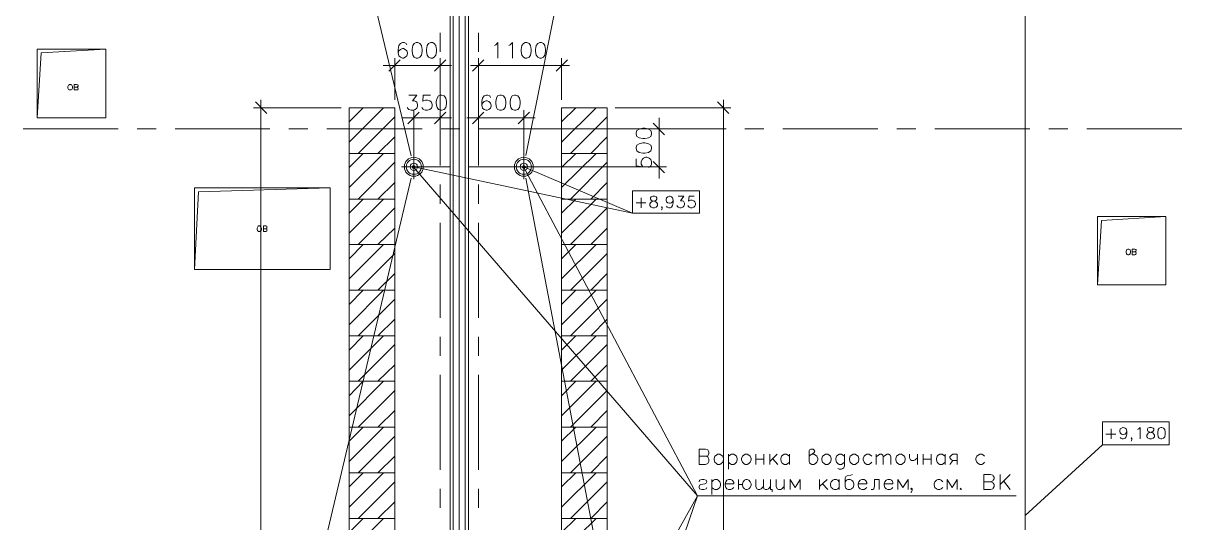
# Model space of a CAD drawing. Header units: millimetres. Extents: x -263990 to 193903, y -164417 to 240530.
# Drawn here: x 95323.15 to 95329.16, y -15680.14 to -15677.56 of the extents above; entities that cross this region are included whole.
import ezdxf

# ---------------------------------------------------------------- set-up
doc = ezdxf.new("R2010")
doc.units = ezdxf.units.MM
doc.header["$LTSCALE"] = 20
doc.layers.add('Размеры', color=7, linetype='Continuous', lineweight=9)

msp = doc.modelspace()

# ---------------------------------------------------------------- linework, layer by layer
at = {"layer": 'Размеры', "lineweight": 20}
for points in [[(95324.56825, -15675.75533), (95325.16325, -15678.24533)], [(95325.36492, -15675.75533), (95325.36492, -15685.18033)], [(95325.38158, -15675.75533), (95325.38158, -15685.18033)], [(95325.41158, -15675.75533), (95325.41158, -15685.18033)], [(95325.44325, -15675.75533), (95325.44325, -15685.18033)], [(95325.45992, -15675.75533), (95325.45992, -15685.18033)], [(95325.75825, -15678.24366), (95326.25658, -15675.75533)], [(95328.34492, -15675.75533), (95328.34492, -15685.18033)], [(95325.31325, -15677.607), (95325.31325, -15677.70533)], [(95325.51158, -15677.607), (95325.51158, -15677.70533)], [(95328.34492, -15677.607), (95328.34492, -15677.70533)], [(95325.14158, -15677.67033), (95325.13825, -15677.66366), (95325.12658, -15677.65866), (95325.11825, -15677.65866), (95325.10825, -15677.66366), (95325.09992, -15677.67366), (95325.09658, -15677.69366), (95325.09658, -15677.712), (95325.09992, -15677.727), (95325.10825, -15677.73366), (95325.11825, -15677.73866), (95325.12325, -15677.73866), (95325.13325, -15677.73366), (95325.14158, -15677.727), (95325.14492, -15677.71533), (95325.14492, -15677.712), (95325.14158, -15677.70033), (95325.13325, -15677.69366), (95325.12325, -15677.68866), (95325.11825, -15677.68866), (95325.10825, -15677.69366), (95325.09992, -15677.70033), (95325.09658, -15677.712)], [(95325.59492, -15677.67366), (95325.60158, -15677.67033), (95325.61325, -15677.65866), (95325.61325, -15677.73866)], [(95325.66992, -15677.67366), (95325.67658, -15677.67033), (95325.68825, -15677.65866), (95325.68825, -15677.73866)], [(95325.04825, -15677.807), (95325.10658, -15677.747)], [(95325.07825, -15677.95533), (95325.07825, -15677.73866)], [(95325.34325, -15677.747), (95325.28492, -15677.807)], [(95325.31325, -15677.97033), (95325.31325, -15677.73866)], [(95325.53992, -15677.747), (95325.48158, -15677.807)], [(95325.51158, -15677.97033), (95325.51158, -15677.73866)], [(95325.91492, -15677.807), (95325.97325, -15677.747)], [(95325.94325, -15677.95533), (95325.94325, -15677.73866)], [(95325.37325, -15677.777), (95325.01825, -15677.777)], [(95325.31325, -15677.80366), (95325.31325, -15678.29533)], [(95325.47158, -15677.777), (95325.98325, -15677.777)], [(95325.51158, -15677.80366), (95325.51158, -15678.29533)], [(95328.34492, -15677.80366), (95328.34492, -15678.29533)], [(95323.42992, -15677.88866), (95323.43492, -15677.887), (95323.43658, -15677.88533), (95323.43825, -15677.88366), (95323.43825, -15677.88033), (95323.43658, -15677.877), (95323.43492, -15677.877), (95323.42992, -15677.87533), (95323.41825, -15677.87533), (95323.41825, -15677.90366), (95323.42992, -15677.90366), (95323.43492, -15677.90366), (95323.43658, -15677.902), (95323.43825, -15677.89866), (95323.43825, -15677.89533), (95323.43658, -15677.892), (95323.43492, -15677.89033), (95323.42992, -15677.88866), (95323.41825, -15677.88866)], [(95325.15158, -15677.93033), (95325.19325, -15677.93033), (95325.16992, -15677.96033), (95325.18158, -15677.96033), (95325.18825, -15677.96366), (95325.19325, -15677.967), (95325.19658, -15677.97866), (95325.19658, -15677.987), (95325.19325, -15677.997), (95325.18492, -15678.00533), (95325.17325, -15678.00866), (95325.16325, -15678.00866), (95325.15158, -15678.00533), (95325.14825, -15678.002), (95325.14325, -15677.99366)], [(95325.26325, -15677.93033), (95325.22658, -15677.93033), (95325.22325, -15677.96366), (95325.22658, -15677.96033), (95325.23825, -15677.957), (95325.24825, -15677.957), (95325.25992, -15677.96033), (95325.26825, -15677.967), (95325.27158, -15677.97866), (95325.27158, -15677.987), (95325.26825, -15677.997), (95325.25992, -15678.00533), (95325.24825, -15678.00866), (95325.23825, -15678.00866), (95325.22658, -15678.00533), (95325.22325, -15678.002), (95325.21825, -15677.99366)], [(95325.57492, -15677.942), (95325.57158, -15677.93366), (95325.55992, -15677.93033), (95325.55158, -15677.93033), (95325.54158, -15677.93366), (95325.53325, -15677.94533), (95325.52992, -15677.96366), (95325.52992, -15677.982), (95325.53325, -15677.997), (95325.54158, -15678.00533), (95325.55158, -15678.00866), (95325.55658, -15678.00866), (95325.56658, -15678.00533), (95325.57492, -15677.997), (95325.57825, -15677.987), (95325.57825, -15677.982), (95325.57492, -15677.972), (95325.56658, -15677.96366), (95325.55658, -15677.96033), (95325.55158, -15677.96033), (95325.54158, -15677.96366), (95325.53325, -15677.972), (95325.52992, -15677.982)], [(95324.80158, -15677.99533), (95324.34658, -15677.99533)], [(95324.41492, -15678.02533), (95324.35658, -15677.96533)], [(95324.38492, -15677.95533), (95324.38492, -15682.75866)], [(95324.84158, -15678.06866), (95324.91492, -15677.99533)], [(95324.84158, -15678.17366), (95325.01992, -15677.99533)], [(95325.94325, -15678.06866), (95326.01658, -15677.99533)], [(95325.94325, -15678.17366), (95326.12158, -15677.99533)], [(95326.21992, -15677.99533), (95326.81992, -15677.99533)], [(95326.80992, -15678.02533), (95326.75158, -15677.96533)], [(95326.78158, -15677.95533), (95326.78158, -15682.75866)], [(95324.88825, -15678.232), (95325.07825, -15678.042)], [(95325.11658, -15678.04866), (95325.37325, -15678.04866)], [(95325.14658, -15678.07866), (95325.20492, -15678.01866)], [(95325.17658, -15678.26366), (95325.17658, -15678.00866)], [(95325.34325, -15678.01866), (95325.28492, -15678.07866)], [(95325.31325, -15678.26366), (95325.31325, -15678.00866)], [(95325.45158, -15678.04866), (95325.80658, -15678.04866)], [(95325.48158, -15678.07866), (95325.53992, -15678.01866)], [(95325.51158, -15678.26366), (95325.51158, -15678.00866)], [(95325.77658, -15678.01866), (95325.71825, -15678.07866)], [(95325.74658, -15678.26366), (95325.74658, -15678.00866)], [(95325.98992, -15678.232), (95326.17992, -15678.042)], [(95326.44825, -15678.047), (95326.44825, -15678.362)], [(95323.15325, -15678.10533), (95323.64492, -15678.10533)], [(95323.74325, -15678.10533), (95323.84158, -15678.10533)], [(95323.93992, -15678.10533), (95324.43158, -15678.10533)], [(95324.52992, -15678.10533), (95324.62825, -15678.10533)], [(95324.72658, -15678.10533), (95325.21992, -15678.10533)], [(95325.31825, -15678.10533), (95325.41658, -15678.10533)], [(95325.51492, -15678.10533), (95326.00658, -15678.10533)], [(95325.86992, -15678.10533), (95326.48658, -15678.10533)], [(95326.10492, -15678.10533), (95326.20325, -15678.10533)], [(95326.30158, -15678.10533), (95326.79492, -15678.10533)], [(95326.41825, -15678.07533), (95326.47658, -15678.13533)], [(95326.89325, -15678.10533), (95326.99158, -15678.10533)], [(95327.08992, -15678.10533), (95327.58158, -15678.10533)], [(95327.67992, -15678.10533), (95327.77825, -15678.10533)], [(95327.87658, -15678.10533), (95328.36992, -15678.10533)], [(95328.46825, -15678.10533), (95328.56658, -15678.10533)], [(95328.66492, -15678.10533), (95329.15658, -15678.10533)], [(95324.99158, -15678.232), (95325.07825, -15678.14533)], [(95326.09492, -15678.232), (95326.17992, -15678.14533)], [(95324.84158, -15678.30533), (95324.91492, -15678.232)], [(95324.84158, -15678.40866), (95325.01992, -15678.232)], [(95325.17658, -15678.23866), (95325.17658, -15678.36533)], [(95325.74658, -15678.23866), (95325.74658, -15678.36533)], [(95325.94325, -15678.30533), (95326.01658, -15678.232)], [(95325.94325, -15678.40866), (95326.12158, -15678.232)], [(95324.88825, -15678.46866), (95325.07825, -15678.277)], [(95325.11325, -15678.302), (95325.23992, -15678.302)], [(95325.17658, -15678.302), (95326.30992, -15678.542), (95325.74658, -15678.302)], [(95325.23492, -15678.302), (95325.36492, -15678.302)], [(95325.45992, -15678.302), (95325.68825, -15678.302)], [(95325.68325, -15678.302), (95325.80992, -15678.302)], [(95325.78658, -15678.302), (95326.48658, -15678.302)], [(95325.98992, -15678.46866), (95326.17992, -15678.277)], [(95326.32992, -15678.26033), (95326.32992, -15678.297), (95326.36325, -15678.302), (95326.35992, -15678.297), (95326.35492, -15678.287), (95326.35492, -15678.27533), (95326.35992, -15678.26366), (95326.36658, -15678.257), (95326.37825, -15678.252), (95326.38492, -15678.252), (95326.39658, -15678.257), (95326.40492, -15678.26366), (95326.40825, -15678.27533), (95326.40825, -15678.287), (95326.40492, -15678.297), (95326.39992, -15678.302), (95326.39325, -15678.30533)], [(95326.47658, -15678.332), (95326.41825, -15678.27366)], [(95325.16325, -15678.36033), (95324.66492, -15680.467), (95325.16325, -15682.57533)], [(95325.75158, -15678.31033), (95325.75658, -15678.32033), (95326.64658, -15680.00533), (95328.29825, -15680.00533), (95326.64658, -15680.00533), (95325.18658, -15682.61533), (95325.18158, -15682.62533)], [(95325.18325, -15678.31033), (95325.18825, -15678.317), (95326.64658, -15680.00533), (95328.29825, -15680.00533), (95326.64658, -15680.00533), (95325.75325, -15682.61533), (95325.74992, -15682.62366)], [(95325.75825, -15682.57533), (95326.15992, -15680.467), (95325.75825, -15678.36033)], [(95324.99158, -15678.46866), (95325.07825, -15678.382)], [(95325.31325, -15678.39366), (95325.31325, -15678.49366)], [(95325.51158, -15678.39366), (95325.51158, -15678.49366)], [(95326.09492, -15678.46866), (95326.17992, -15678.382)], [(95328.34492, -15678.39366), (95328.34492, -15678.49366)], [(95324.84158, -15678.542), (95324.91492, -15678.46866)], [(95324.84158, -15678.64533), (95325.01992, -15678.46866)], [(95325.94325, -15678.542), (95326.01658, -15678.46866)], [(95325.94325, -15678.64533), (95326.12158, -15678.46866)], [(95326.35492, -15678.462), (95326.35492, -15678.51366)], [(95326.52158, -15678.47366), (95326.51825, -15678.482), (95326.51325, -15678.48866), (95326.50492, -15678.49033), (95326.50158, -15678.49033), (95326.49325, -15678.48866), (95326.48658, -15678.482), (95326.48492, -15678.47366), (95326.48492, -15678.47033), (95326.48658, -15678.462), (95326.49325, -15678.457), (95326.50158, -15678.45366), (95326.50492, -15678.45366), (95326.51325, -15678.457), (95326.51825, -15678.462), (95326.52158, -15678.47366), (95326.52158, -15678.48866), (95326.51825, -15678.502), (95326.51325, -15678.51033), (95326.50492, -15678.51366), (95326.49825, -15678.51366), (95326.48992, -15678.51033), (95326.48658, -15678.50533)], [(95326.54658, -15678.45366), (95326.57658, -15678.45366), (95326.55992, -15678.477), (95326.56825, -15678.477), (95326.57492, -15678.47866), (95326.57658, -15678.482), (95326.57992, -15678.49033), (95326.57992, -15678.497), (95326.57658, -15678.50533), (95326.57158, -15678.51033), (95326.56325, -15678.51366), (95326.55492, -15678.51366), (95326.54658, -15678.51033), (95326.54325, -15678.507), (95326.53992, -15678.502)], [(95326.62992, -15678.45366), (95326.60325, -15678.45366), (95326.59992, -15678.47866), (95326.60325, -15678.477), (95326.61158, -15678.47366), (95326.61992, -15678.47366), (95326.62825, -15678.477), (95326.63325, -15678.482), (95326.63658, -15678.49033), (95326.63658, -15678.497), (95326.63325, -15678.50533), (95326.62825, -15678.51033), (95326.61992, -15678.51366), (95326.61158, -15678.51366), (95326.60325, -15678.51033), (95326.59992, -15678.507), (95326.59658, -15678.502)], [(95324.88825, -15678.70366), (95325.07825, -15678.51366)], [(95325.98992, -15678.70366), (95326.17992, -15678.51366)], [(95326.32992, -15678.48866), (95326.37992, -15678.48866)], [(95326.46492, -15678.51033), (95326.46158, -15678.51366), (95326.45992, -15678.51033), (95326.46158, -15678.507), (95326.46492, -15678.51033), (95326.46492, -15678.51533), (95326.46158, -15678.522), (95326.45992, -15678.52366)], [(95325.31325, -15678.592), (95325.31325, -15679.08366)], [(95325.51158, -15678.592), (95325.51158, -15679.08366)], [(95328.34492, -15678.592), (95328.34492, -15679.08366)], [(95324.40992, -15678.622), (95324.41492, -15678.62033), (95324.41658, -15678.61866), (95324.41658, -15678.61033), (95324.41492, -15678.60866), (95324.40992, -15678.607), (95324.39825, -15678.607), (95324.39825, -15678.637), (95324.40992, -15678.637), (95324.41492, -15678.63533), (95324.41658, -15678.63366), (95324.41658, -15678.632), (95324.41658, -15678.627), (95324.41658, -15678.62366), (95324.41492, -15678.62366), (95324.40992, -15678.622), (95324.39825, -15678.622)], [(95324.99158, -15678.70366), (95325.07825, -15678.61866)], [(95326.09492, -15678.70366), (95326.17992, -15678.61866)], [(95324.84158, -15678.777), (95324.91492, -15678.70366)], [(95324.84158, -15678.882), (95325.01992, -15678.70366)], [(95325.94325, -15678.777), (95326.01658, -15678.70366)], [(95325.94325, -15678.882), (95326.12158, -15678.70366)], [(95324.88825, -15678.94033), (95325.07825, -15678.75033)], [(95325.98992, -15678.94033), (95326.17992, -15678.75033)], [(95328.91325, -15678.742), (95328.91658, -15678.74033), (95328.91825, -15678.73866), (95328.91992, -15678.73533), (95328.91992, -15678.732), (95328.91825, -15678.73033), (95328.91658, -15678.72866), (95328.91325, -15678.727), (95328.89992, -15678.727), (95328.89992, -15678.757), (95328.91325, -15678.757), (95328.91658, -15678.75533), (95328.91825, -15678.75366), (95328.91992, -15678.75033), (95328.91992, -15678.747), (95328.91825, -15678.74366), (95328.91658, -15678.742), (95328.91325, -15678.742), (95328.89992, -15678.742)], [(95324.99158, -15678.94033), (95325.07825, -15678.85366)], [(95326.09492, -15678.94033), (95326.17992, -15678.85366)], [(95324.84158, -15679.01366), (95324.91492, -15678.94033)], [(95324.84158, -15679.11866), (95325.01992, -15678.94033)], [(95325.94325, -15679.01366), (95326.01658, -15678.94033)], [(95325.94325, -15679.11866), (95326.12158, -15678.94033)], [(95324.88825, -15679.177), (95325.07825, -15678.987)], [(95325.98992, -15679.177), (95326.17992, -15678.987)], [(95324.99158, -15679.177), (95325.07825, -15679.09033)], [(95326.09492, -15679.177), (95326.17992, -15679.09033)], [(95324.84158, -15679.25033), (95324.91492, -15679.177)], [(95324.84158, -15679.35366), (95325.01992, -15679.177)], [(95325.31325, -15679.182), (95325.31325, -15679.28033)], [(95325.51158, -15679.182), (95325.51158, -15679.28033)], [(95325.94325, -15679.25033), (95326.01658, -15679.177)], [(95325.94325, -15679.35366), (95326.12158, -15679.177)], [(95328.34492, -15679.182), (95328.34492, -15679.28033)], [(95324.88825, -15679.412), (95325.07825, -15679.222)], [(95325.98992, -15679.412), (95326.17992, -15679.222)], [(95324.99158, -15679.412), (95325.07825, -15679.327)], [(95325.31325, -15679.37866), (95325.31325, -15679.87033)], [(95325.51158, -15679.37866), (95325.51158, -15679.87033)], [(95326.09492, -15679.412), (95326.17992, -15679.327)], [(95328.34492, -15679.37866), (95328.34492, -15679.87033)], [(95324.84158, -15679.487), (95324.91492, -15679.412)], [(95324.84158, -15679.59033), (95325.01992, -15679.412)], [(95325.94325, -15679.487), (95326.01658, -15679.412)], [(95325.94325, -15679.59033), (95326.12158, -15679.412)], [(95324.88825, -15679.64866), (95325.07825, -15679.45866)], [(95325.98992, -15679.64866), (95326.17992, -15679.45866)], [(95324.99158, -15679.64866), (95325.07825, -15679.56366)], [(95326.09492, -15679.64866), (95326.17992, -15679.56366)], [(95324.84158, -15679.722), (95324.91492, -15679.64866)], [(95324.84158, -15679.827), (95325.01992, -15679.64866)], [(95325.94325, -15679.722), (95326.01658, -15679.64866)], [(95325.94325, -15679.827), (95326.12158, -15679.64866)], [(95328.76325, -15679.68533), (95328.81492, -15679.68533)], [(95328.78992, -15679.65866), (95328.78992, -15679.71033)], [(95328.87158, -15679.67033), (95328.86825, -15679.67866), (95328.86325, -15679.68533), (95328.85325, -15679.687), (95328.85158, -15679.687), (95328.84325, -15679.68533), (95328.83658, -15679.67866), (95328.83492, -15679.67033), (95328.83492, -15679.66866), (95328.83658, -15679.65866), (95328.84325, -15679.65366), (95328.85158, -15679.65033), (95328.85325, -15679.65033), (95328.86325, -15679.65366), (95328.86825, -15679.65866), (95328.87158, -15679.67033), (95328.87158, -15679.68533), (95328.86825, -15679.69866), (95328.86325, -15679.707), (95328.85325, -15679.71033), (95328.84825, -15679.71033), (95328.83992, -15679.707), (95328.83658, -15679.702)], [(95328.92658, -15679.662), (95328.93325, -15679.65866), (95328.94158, -15679.65033), (95328.94158, -15679.71033)], [(95324.88825, -15679.88533), (95325.07825, -15679.69533)], [(95325.98992, -15679.88533), (95326.17992, -15679.69533)], [(95328.74492, -15679.74033), (95328.34492, -15680.107)], [(95328.89825, -15679.707), (95328.89658, -15679.71033), (95328.89325, -15679.707), (95328.89658, -15679.70366), (95328.89825, -15679.707), (95328.89825, -15679.71366), (95328.89658, -15679.71866), (95328.89325, -15679.722)], [(95324.99158, -15679.88533), (95325.07825, -15679.79866)], [(95326.09492, -15679.88533), (95326.17992, -15679.79866)], [(95326.68825, -15679.80033), (95326.69992, -15679.797), (95326.70325, -15679.79366), (95326.70658, -15679.78533), (95326.70658, -15679.77866), (95326.70325, -15679.77033), (95326.69992, -15679.767), (95326.68825, -15679.76366), (95326.65492, -15679.76366), (95326.65492, -15679.842), (95326.68825, -15679.842), (95326.69992, -15679.837), (95326.70325, -15679.83366), (95326.70658, -15679.827), (95326.70658, -15679.81533), (95326.70325, -15679.80866), (95326.69992, -15679.80366), (95326.68825, -15679.80033), (95326.65492, -15679.80033)], [(95326.80825, -15679.78866), (95326.80825, -15679.867)], [(95326.80825, -15679.80033), (95326.81492, -15679.79366), (95326.82325, -15679.78866), (95326.83492, -15679.78866), (95326.84158, -15679.79366), (95326.84992, -15679.80033), (95326.85325, -15679.812), (95326.85325, -15679.81866), (95326.84992, -15679.83033), (95326.84158, -15679.837), (95326.83492, -15679.842), (95326.82325, -15679.842), (95326.81492, -15679.837), (95326.80825, -15679.83033)], [(95326.94992, -15679.78866), (95326.94992, -15679.842)], [(95326.99158, -15679.78866), (95326.99158, -15679.842)], [(95327.02158, -15679.78866), (95327.02158, -15679.842)], [(95327.05992, -15679.78866), (95327.02158, -15679.827)], [(95327.12325, -15679.83033), (95327.11492, -15679.837), (95327.10825, -15679.842), (95327.09658, -15679.842), (95327.08992, -15679.837), (95327.08492, -15679.83366), (95327.08158, -15679.83033), (95327.07825, -15679.81866), (95327.07825, -15679.812), (95327.08158, -15679.80033), (95327.08992, -15679.79366), (95327.09658, -15679.78866), (95327.10825, -15679.78866), (95327.11492, -15679.79366), (95327.12325, -15679.80033)], [(95327.12325, -15679.78866), (95327.12325, -15679.842)], [(95327.22492, -15679.80033), (95327.23158, -15679.79366), (95327.23992, -15679.78866), (95327.24992, -15679.782), (95327.25492, -15679.77366), (95327.24992, -15679.767), (95327.24658, -15679.76366), (95327.23492, -15679.76366), (95327.22825, -15679.767), (95327.22492, -15679.77033), (95327.22492, -15679.827), (95327.22825, -15679.83366), (95327.23158, -15679.837), (95327.23992, -15679.842), (95327.24992, -15679.842), (95327.25825, -15679.837), (95327.26492, -15679.83033), (95327.26992, -15679.81866), (95327.26992, -15679.812), (95327.26492, -15679.80033), (95327.25825, -15679.79366), (95327.24992, -15679.78866), (95327.23992, -15679.78866)], [(95327.40825, -15679.80033), (95327.40492, -15679.797), (95327.39992, -15679.79366), (95327.39325, -15679.78866), (95327.38158, -15679.78866), (95327.37492, -15679.79366), (95327.36658, -15679.80033), (95327.36325, -15679.812), (95327.36325, -15679.81866), (95327.36658, -15679.83033), (95327.37492, -15679.837), (95327.38158, -15679.842), (95327.39325, -15679.842), (95327.39992, -15679.837), (95327.40825, -15679.83033)], [(95327.40825, -15679.78866), (95327.40825, -15679.84866), (95327.40492, -15679.86033), (95327.39992, -15679.86366), (95327.39325, -15679.867), (95327.38158, -15679.867), (95327.37492, -15679.86366)], [(95327.54992, -15679.80033), (95327.54325, -15679.79366), (95327.53492, -15679.78866), (95327.52492, -15679.78866), (95327.51658, -15679.79366), (95327.50992, -15679.80033), (95327.50492, -15679.812), (95327.50492, -15679.81866), (95327.50992, -15679.83033), (95327.51658, -15679.837), (95327.52492, -15679.842), (95327.53492, -15679.842), (95327.54325, -15679.837), (95327.54992, -15679.83033)], [(95327.57325, -15679.78866), (95327.57325, -15679.842)], [(95327.57325, -15679.80366), (95327.58492, -15679.79366), (95327.59158, -15679.78866), (95327.59992, -15679.78866), (95327.60658, -15679.79366), (95327.60992, -15679.80366), (95327.60992, -15679.842)], [(95327.60992, -15679.80366), (95327.62158, -15679.79366), (95327.62992, -15679.78866), (95327.63658, -15679.78866), (95327.64492, -15679.79366), (95327.64825, -15679.80366), (95327.64825, -15679.842)], [(95327.74492, -15679.78866), (95327.74492, -15679.80866), (95327.74992, -15679.81866), (95327.75658, -15679.822), (95327.76825, -15679.822), (95327.77492, -15679.81866), (95327.78658, -15679.80866)], [(95327.78658, -15679.78866), (95327.78658, -15679.842)], [(95327.81658, -15679.78866), (95327.81658, -15679.842)], [(95327.85825, -15679.78866), (95327.85825, -15679.842)], [(95327.92992, -15679.83033), (95327.92158, -15679.837), (95327.91492, -15679.842), (95327.90325, -15679.842), (95327.89492, -15679.837), (95327.89158, -15679.83366), (95327.88825, -15679.83033), (95327.88492, -15679.81866), (95327.88492, -15679.812), (95327.88825, -15679.80033), (95327.89492, -15679.79366), (95327.90325, -15679.78866), (95327.91492, -15679.78866), (95327.92158, -15679.79366), (95327.92992, -15679.80033)], [(95327.92992, -15679.78866), (95327.92992, -15679.842)], [(95327.99325, -15679.842), (95327.99325, -15679.78866), (95327.96992, -15679.78866), (95327.96325, -15679.79366), (95327.95992, -15679.797), (95327.95492, -15679.80366), (95327.95492, -15679.80866), (95327.95992, -15679.81533), (95327.96325, -15679.81866), (95327.96992, -15679.822), (95327.99325, -15679.822)], [(95328.13492, -15679.80033), (95328.12825, -15679.79366), (95328.11992, -15679.78866), (95328.10992, -15679.78866), (95328.10158, -15679.79366), (95328.09492, -15679.80033), (95328.08992, -15679.812), (95328.08992, -15679.81866), (95328.09492, -15679.83033), (95328.10158, -15679.837), (95328.10992, -15679.842), (95328.11992, -15679.842), (95328.12825, -15679.837), (95328.13492, -15679.83033)], [(95326.94992, -15679.81533), (95326.99158, -15679.81533)], [(95327.03658, -15679.812), (95327.06325, -15679.842)], [(95327.81658, -15679.81533), (95327.85825, -15679.81533)], [(95327.95492, -15679.842), (95327.96992, -15679.822)], [(95324.84158, -15679.95866), (95324.91492, -15679.88533)], [(95324.84158, -15680.06366), (95325.01992, -15679.88533)], [(95325.94325, -15679.95866), (95326.01658, -15679.88533)], [(95325.94325, -15680.06366), (95326.12158, -15679.88533)], [(95326.65492, -15679.932), (95326.65825, -15679.92366), (95326.66992, -15679.92033), (95326.67992, -15679.92033), (95326.69158, -15679.92366), (95326.69492, -15679.932), (95326.69158, -15679.93866), (95326.68492, -15679.942), (95326.66492, -15679.947), (95326.65825, -15679.95033), (95326.65492, -15679.957), (95326.65492, -15679.962), (95326.65825, -15679.96866), (95326.66992, -15679.972), (95326.67992, -15679.972), (95326.69158, -15679.96866), (95326.69492, -15679.962)], [(95326.72158, -15679.92033), (95326.72158, -15679.99866)], [(95326.72158, -15679.932), (95326.72992, -15679.92366), (95326.73658, -15679.92033), (95326.74825, -15679.92033), (95326.75492, -15679.92366), (95326.76325, -15679.932), (95326.76658, -15679.942), (95326.76658, -15679.95033), (95326.76325, -15679.962), (95326.75492, -15679.96866), (95326.74825, -15679.972), (95326.73658, -15679.972), (95326.72992, -15679.96866), (95326.72158, -15679.962)], [(95326.78992, -15679.942), (95326.83492, -15679.942), (95326.83492, -15679.93533), (95326.82992, -15679.927), (95326.82658, -15679.92366), (95326.81992, -15679.92033), (95326.80825, -15679.92033), (95326.79992, -15679.92366), (95326.79325, -15679.932), (95326.78992, -15679.942), (95326.78992, -15679.95033), (95326.79325, -15679.962), (95326.79992, -15679.96866), (95326.80825, -15679.972), (95326.81992, -15679.972), (95326.82658, -15679.96866), (95326.83492, -15679.962)], [(95326.85992, -15679.92033), (95326.85992, -15679.972)], [(95326.85992, -15679.947), (95326.87992, -15679.947), (95326.87992, -15679.942), (95326.88325, -15679.932), (95326.88992, -15679.92366), (95326.89825, -15679.92033), (95326.90492, -15679.92033), (95326.91325, -15679.92366), (95326.91992, -15679.932), (95326.92492, -15679.942), (95326.92492, -15679.95033), (95326.91992, -15679.962), (95326.91325, -15679.96866), (95326.90492, -15679.972), (95326.89825, -15679.972), (95326.88992, -15679.96866), (95326.88325, -15679.962), (95326.87992, -15679.95033), (95326.87992, -15679.947)], [(95326.98825, -15679.957), (95326.97658, -15679.96866), (95326.96992, -15679.972), (95326.96158, -15679.972), (95326.95492, -15679.96866), (95326.94992, -15679.957), (95326.94992, -15679.92033)], [(95327.02492, -15679.957), (95327.01492, -15679.96866), (95327.00658, -15679.972), (95326.99992, -15679.972), (95326.99158, -15679.96866), (95326.98825, -15679.957), (95326.98825, -15679.92033)], [(95327.02492, -15679.92033), (95327.02492, -15679.972), (95327.03325, -15679.972), (95327.03325, -15679.98366)], [(95327.05492, -15679.92033), (95327.05492, -15679.957), (95327.05992, -15679.96866), (95327.06658, -15679.972), (95327.07825, -15679.972), (95327.08492, -15679.96866), (95327.09658, -15679.957)], [(95327.09658, -15679.92033), (95327.09658, -15679.972)], [(95327.17992, -15679.972), (95327.17992, -15679.92033), (95327.15325, -15679.962), (95327.12658, -15679.92033), (95327.12658, -15679.972)], [(95327.27992, -15679.92033), (95327.27992, -15679.972)], [(95327.31825, -15679.92033), (95327.27992, -15679.957)], [(95327.38158, -15679.962), (95327.37492, -15679.96866), (95327.36658, -15679.972), (95327.35492, -15679.972), (95327.34825, -15679.96866), (95327.34492, -15679.96533), (95327.33992, -15679.962), (95327.33658, -15679.95033), (95327.33658, -15679.942), (95327.33992, -15679.932), (95327.34825, -15679.92366), (95327.35492, -15679.92033), (95327.36658, -15679.92033), (95327.37492, -15679.92366), (95327.38158, -15679.932)], [(95327.38158, -15679.92033), (95327.38158, -15679.972)], [(95327.44992, -15679.89366), (95327.44158, -15679.897), (95327.42325, -15679.902), (95327.41492, -15679.90533), (95327.41158, -15679.912), (95327.41158, -15679.957), (95327.41492, -15679.96533), (95327.41992, -15679.96866), (95327.42658, -15679.972), (95327.43825, -15679.972), (95327.44492, -15679.96866), (95327.45325, -15679.962), (95327.45658, -15679.95033), (95327.45658, -15679.942), (95327.45325, -15679.932), (95327.44992, -15679.927), (95327.44492, -15679.92366), (95327.43825, -15679.92033), (95327.42658, -15679.92033), (95327.41992, -15679.92366), (95327.41158, -15679.932)], [(95327.47992, -15679.942), (95327.52492, -15679.942), (95327.52492, -15679.93533), (95327.51992, -15679.927), (95327.51658, -15679.92366), (95327.50992, -15679.92033), (95327.49825, -15679.92033), (95327.48992, -15679.92366), (95327.48325, -15679.932), (95327.47992, -15679.942), (95327.47992, -15679.95033), (95327.48325, -15679.962), (95327.48992, -15679.96866), (95327.49825, -15679.972), (95327.50992, -15679.972), (95327.51658, -15679.96866), (95327.52492, -15679.962)], [(95327.58825, -15679.972), (95327.58825, -15679.92033), (95327.56492, -15679.92033), (95327.56492, -15679.957), (95327.56158, -15679.96866), (95327.55492, -15679.972), (95327.54658, -15679.972)], [(95327.61492, -15679.942), (95327.65992, -15679.942), (95327.65992, -15679.93533), (95327.65492, -15679.927), (95327.65158, -15679.92366), (95327.64492, -15679.92033), (95327.63325, -15679.92033), (95327.62492, -15679.92366), (95327.61825, -15679.932), (95327.61492, -15679.942), (95327.61492, -15679.95033), (95327.61825, -15679.962), (95327.62492, -15679.96866), (95327.63325, -15679.972), (95327.64492, -15679.972), (95327.65158, -15679.96866), (95327.65992, -15679.962)], [(95327.73825, -15679.972), (95327.73825, -15679.92033), (95327.71158, -15679.962), (95327.68492, -15679.92033), (95327.68492, -15679.972)], [(95327.91825, -15679.932), (95327.90992, -15679.92366), (95327.90325, -15679.92033), (95327.89158, -15679.92033), (95327.88492, -15679.92366), (95327.87658, -15679.932), (95327.87325, -15679.942), (95327.87325, -15679.95033), (95327.87658, -15679.962), (95327.88492, -15679.96866), (95327.89158, -15679.972), (95327.90325, -15679.972), (95327.90992, -15679.96866), (95327.91825, -15679.962)], [(95327.99325, -15679.972), (95327.99325, -15679.92033), (95327.96658, -15679.962), (95327.93992, -15679.92033), (95327.93992, -15679.972)], [(95328.16492, -15679.932), (95328.17658, -15679.927), (95328.17992, -15679.92366), (95328.18492, -15679.917), (95328.18492, -15679.90866), (95328.17992, -15679.902), (95328.17658, -15679.897), (95328.16492, -15679.89366), (95328.13158, -15679.89366), (95328.13158, -15679.972), (95328.16492, -15679.972), (95328.17658, -15679.96866), (95328.17992, -15679.96533), (95328.18492, -15679.957), (95328.18492, -15679.947), (95328.17992, -15679.93866), (95328.17658, -15679.93533), (95328.16492, -15679.932), (95328.13158, -15679.932)], [(95328.26658, -15679.89366), (95328.21492, -15679.947)], [(95328.21492, -15679.89366), (95328.21492, -15679.972)], [(95324.88825, -15680.122), (95325.07825, -15679.932)], [(95325.31325, -15679.96866), (95325.31325, -15680.067)], [(95325.51158, -15679.96866), (95325.51158, -15680.067)], [(95325.98992, -15680.122), (95326.17992, -15679.932)], [(95327.29492, -15679.942), (95327.32158, -15679.972)], [(95327.75992, -15679.96866), (95327.75658, -15679.972), (95327.75325, -15679.96866), (95327.75658, -15679.96533), (95327.75992, -15679.96866), (95327.75992, -15679.977), (95327.75658, -15679.98366), (95327.75325, -15679.987)], [(95328.01158, -15679.96533), (95328.00825, -15679.96866), (95328.01158, -15679.972), (95328.01492, -15679.96866)], [(95328.26658, -15679.972), (95328.23325, -15679.927)], [(95328.34492, -15679.96866), (95328.34492, -15680.067)], [(95324.99158, -15680.122), (95325.07825, -15680.03533)], [(95326.09492, -15680.122), (95326.17992, -15680.03533)], [(95324.84158, -15680.19533), (95324.91492, -15680.122)], [(95324.84158, -15680.29866), (95325.01992, -15680.122)], [(95325.94325, -15680.19533), (95326.01658, -15680.122)], [(95325.94325, -15680.29866), (95326.12158, -15680.122)]]:
    msp.add_lwpolyline(points, dxfattribs=at)
for points in [[(95323.22658, -15678.047), (95323.24658, -15677.712), (95323.58158, -15677.692), (95323.58158, -15678.047), (95323.22658, -15678.047), (95323.58158, -15678.047), (95323.58158, -15677.692), (95323.22658, -15677.692)], [(95325.18992, -15677.65866), (95325.17825, -15677.66366), (95325.17158, -15677.67366), (95325.16825, -15677.69366), (95325.16825, -15677.70366), (95325.17158, -15677.72366), (95325.17825, -15677.73366), (95325.18992, -15677.73866), (95325.19825, -15677.73866), (95325.20825, -15677.73366), (95325.21658, -15677.72366), (95325.21992, -15677.70366), (95325.21992, -15677.69366), (95325.21658, -15677.67366), (95325.20825, -15677.66366), (95325.19825, -15677.65866)], [(95325.26492, -15677.65866), (95325.25325, -15677.66366), (95325.24658, -15677.67366), (95325.24325, -15677.69366), (95325.24325, -15677.70366), (95325.24658, -15677.72366), (95325.25325, -15677.73366), (95325.26492, -15677.73866), (95325.27325, -15677.73866), (95325.28325, -15677.73366), (95325.29158, -15677.72366), (95325.29492, -15677.70366), (95325.29492, -15677.69366), (95325.29158, -15677.67366), (95325.28325, -15677.66366), (95325.27325, -15677.65866)], [(95325.75492, -15677.65866), (95325.74492, -15677.66366), (95325.73658, -15677.67366), (95325.73325, -15677.69366), (95325.73325, -15677.70366), (95325.73658, -15677.72366), (95325.74492, -15677.73366), (95325.75492, -15677.73866), (95325.76325, -15677.73866), (95325.77492, -15677.73366), (95325.78158, -15677.72366), (95325.78492, -15677.70366), (95325.78492, -15677.69366), (95325.78158, -15677.67366), (95325.77492, -15677.66366), (95325.76325, -15677.65866)], [(95325.82992, -15677.65866), (95325.81992, -15677.66366), (95325.81158, -15677.67366), (95325.80825, -15677.69366), (95325.80825, -15677.70366), (95325.81158, -15677.72366), (95325.81992, -15677.73366), (95325.82992, -15677.73866), (95325.83825, -15677.73866), (95325.84992, -15677.73366), (95325.85658, -15677.72366), (95325.85992, -15677.70366), (95325.85992, -15677.69366), (95325.85658, -15677.67366), (95325.84992, -15677.66366), (95325.83825, -15677.65866)], [(95323.39325, -15677.87533), (95323.39992, -15677.87533), (95323.40158, -15677.877), (95323.40492, -15677.87866), (95323.40658, -15677.882), (95323.40825, -15677.88533), (95323.40825, -15677.89366), (95323.40658, -15677.897), (95323.40492, -15677.90033), (95323.40158, -15677.90366), (95323.39992, -15677.90366), (95323.39325, -15677.90366), (95323.39158, -15677.90366), (95323.38825, -15677.90033), (95323.38658, -15677.897), (95323.38492, -15677.89366), (95323.38492, -15677.88533), (95323.38658, -15677.882), (95323.38825, -15677.87866), (95323.39158, -15677.877)], [(95325.31658, -15677.93033), (95325.30492, -15677.93366), (95325.29825, -15677.94533), (95325.29325, -15677.96366), (95325.29325, -15677.97533), (95325.29825, -15677.99366), (95325.30492, -15678.00533), (95325.31658, -15678.00866), (95325.32325, -15678.00866), (95325.33492, -15678.00533), (95325.34325, -15677.99366), (95325.34658, -15677.97533), (95325.34658, -15677.96366), (95325.34325, -15677.94533), (95325.33492, -15677.93366), (95325.32325, -15677.93033)], [(95325.62325, -15677.93033), (95325.61158, -15677.93366), (95325.60492, -15677.94533), (95325.60158, -15677.96366), (95325.60158, -15677.97533), (95325.60492, -15677.99366), (95325.61158, -15678.00533), (95325.62325, -15678.00866), (95325.63158, -15678.00866), (95325.64158, -15678.00533), (95325.64992, -15677.99366), (95325.65325, -15677.97533), (95325.65325, -15677.96366), (95325.64992, -15677.94533), (95325.64158, -15677.93366), (95325.63158, -15677.93033)], [(95325.69825, -15677.93033), (95325.68658, -15677.93366), (95325.67992, -15677.94533), (95325.67658, -15677.96366), (95325.67658, -15677.97533), (95325.67992, -15677.99366), (95325.68658, -15678.00533), (95325.69825, -15678.00866), (95325.70658, -15678.00866), (95325.71658, -15678.00533), (95325.72492, -15677.99366), (95325.72825, -15677.97533), (95325.72825, -15677.96366), (95325.72492, -15677.94533), (95325.71658, -15677.93366), (95325.70658, -15677.93033)], [(95324.84158, -15678.232), (95325.07825, -15678.232), (95325.07825, -15677.99533), (95324.84158, -15677.99533)], [(95325.94325, -15678.232), (95326.17992, -15678.232), (95326.17992, -15677.99533), (95325.94325, -15677.99533)], [(95326.32992, -15678.132), (95326.33325, -15678.14366), (95326.34492, -15678.152), (95326.36325, -15678.15533), (95326.37492, -15678.15533), (95326.39325, -15678.152), (95326.40492, -15678.14366), (95326.40825, -15678.132), (95326.40825, -15678.12533), (95326.40492, -15678.11366), (95326.39325, -15678.107), (95326.37492, -15678.102), (95326.36325, -15678.102), (95326.34492, -15678.107), (95326.33325, -15678.11366), (95326.32992, -15678.12533)], [(95326.32992, -15678.207), (95326.33325, -15678.21866), (95326.34492, -15678.227), (95326.36325, -15678.23033), (95326.37492, -15678.23033), (95326.39325, -15678.227), (95326.40492, -15678.21866), (95326.40825, -15678.207), (95326.40825, -15678.20033), (95326.40492, -15678.18866), (95326.39325, -15678.182), (95326.37492, -15678.177), (95326.36325, -15678.177), (95326.34492, -15678.182), (95326.33325, -15678.18866), (95326.32992, -15678.20033)], [(95324.84158, -15678.46866), (95325.07825, -15678.46866), (95325.07825, -15678.232), (95324.84158, -15678.232)], [(95325.94325, -15678.46866), (95326.17992, -15678.46866), (95326.17992, -15678.232), (95325.94325, -15678.232)], [(95324.04158, -15678.83366), (95324.06158, -15678.43033), (95324.74325, -15678.41033), (95324.74325, -15678.83366), (95324.04158, -15678.83366), (95324.74325, -15678.83366), (95324.74325, -15678.41033), (95324.04158, -15678.41033)], [(95326.30992, -15678.42533), (95326.65825, -15678.42533), (95326.65825, -15678.542), (95326.30992, -15678.542)], [(95324.84158, -15678.70366), (95325.07825, -15678.70366), (95325.07825, -15678.46866), (95324.84158, -15678.46866)], [(95325.94325, -15678.70366), (95326.17992, -15678.70366), (95326.17992, -15678.46866), (95325.94325, -15678.46866)], [(95326.41492, -15678.45366), (95326.40658, -15678.457), (95326.40325, -15678.462), (95326.40325, -15678.46866), (95326.40658, -15678.47366), (95326.41158, -15678.477), (95326.42325, -15678.47866), (95326.43158, -15678.482), (95326.43658, -15678.48866), (95326.43992, -15678.49366), (95326.43992, -15678.502), (95326.43658, -15678.507), (95326.43325, -15678.51033), (95326.42492, -15678.51366), (95326.41492, -15678.51366), (95326.40658, -15678.51033), (95326.40325, -15678.507), (95326.39992, -15678.502), (95326.39992, -15678.49366), (95326.40325, -15678.48866), (95326.40825, -15678.482), (95326.41658, -15678.47866), (95326.42825, -15678.477), (95326.43325, -15678.47366), (95326.43658, -15678.46866), (95326.43658, -15678.462), (95326.43325, -15678.457), (95326.42492, -15678.45366)], [(95328.71992, -15678.912), (95328.73992, -15678.57866), (95329.07325, -15678.55866), (95329.07325, -15678.912), (95328.71992, -15678.912), (95329.07325, -15678.912), (95329.07325, -15678.55866), (95328.71992, -15678.55866)], [(95324.37325, -15678.607), (95324.37992, -15678.607), (95324.38158, -15678.60866), (95324.38492, -15678.612), (95324.38658, -15678.61533), (95324.38825, -15678.61866), (95324.38825, -15678.62533), (95324.38658, -15678.63033), (95324.38492, -15678.632), (95324.38158, -15678.63533), (95324.37992, -15678.637), (95324.37325, -15678.637), (95324.37158, -15678.63533), (95324.36825, -15678.632), (95324.36658, -15678.63033), (95324.36492, -15678.62533), (95324.36492, -15678.61866), (95324.36658, -15678.61533), (95324.36825, -15678.612), (95324.37158, -15678.60866)], [(95324.84158, -15678.94033), (95325.07825, -15678.94033), (95325.07825, -15678.70366), (95324.84158, -15678.70366)], [(95325.94325, -15678.94033), (95326.17992, -15678.94033), (95326.17992, -15678.70366), (95325.94325, -15678.70366)], [(95328.87658, -15678.727), (95328.88158, -15678.727), (95328.88492, -15678.72866), (95328.88825, -15678.732), (95328.88825, -15678.73366), (95328.88992, -15678.73866), (95328.88992, -15678.74533), (95328.88825, -15678.75033), (95328.88825, -15678.752), (95328.88492, -15678.75533), (95328.88158, -15678.757), (95328.87658, -15678.757), (95328.87325, -15678.75533), (95328.86992, -15678.752), (95328.86992, -15678.75033), (95328.86825, -15678.74533), (95328.86825, -15678.73866), (95328.86992, -15678.73366), (95328.86992, -15678.732), (95328.87325, -15678.72866)], [(95324.84158, -15679.177), (95325.07825, -15679.177), (95325.07825, -15678.94033), (95324.84158, -15678.94033)], [(95325.94325, -15679.177), (95326.17992, -15679.177), (95326.17992, -15678.94033), (95325.94325, -15678.94033)], [(95324.84158, -15679.412), (95325.07825, -15679.412), (95325.07825, -15679.177), (95324.84158, -15679.177)], [(95325.94325, -15679.412), (95326.17992, -15679.412), (95326.17992, -15679.177), (95325.94325, -15679.177)], [(95324.84158, -15679.64866), (95325.07825, -15679.64866), (95325.07825, -15679.412), (95324.84158, -15679.412)], [(95325.94325, -15679.64866), (95326.17992, -15679.64866), (95326.17992, -15679.412), (95325.94325, -15679.412)], [(95328.74492, -15679.622), (95329.09158, -15679.622), (95329.09158, -15679.74033), (95328.74492, -15679.74033)], [(95324.84158, -15679.88533), (95325.07825, -15679.88533), (95325.07825, -15679.64866), (95324.84158, -15679.64866)], [(95325.94325, -15679.88533), (95326.17992, -15679.88533), (95326.17992, -15679.64866), (95325.94325, -15679.64866)], [(95328.98825, -15679.65033), (95328.97992, -15679.65366), (95328.97825, -15679.65866), (95328.97825, -15679.66533), (95328.97992, -15679.67033), (95328.98658, -15679.67366), (95328.99825, -15679.677), (95329.00658, -15679.67866), (95329.01158, -15679.68533), (95329.01492, -15679.69033), (95329.01492, -15679.69866), (95329.01158, -15679.70366), (95329.00825, -15679.707), (95328.99992, -15679.71033), (95328.98825, -15679.71033), (95328.97992, -15679.707), (95328.97825, -15679.70366), (95328.97492, -15679.69866), (95328.97492, -15679.69033), (95328.97825, -15679.68533), (95328.98325, -15679.67866), (95328.99158, -15679.677), (95329.00325, -15679.67366), (95329.00825, -15679.67033), (95329.01158, -15679.66533), (95329.01158, -15679.65866), (95329.00825, -15679.65366), (95328.99992, -15679.65033)], [(95329.04825, -15679.65033), (95329.03992, -15679.65366), (95329.03325, -15679.662), (95329.03158, -15679.677), (95329.03158, -15679.68533), (95329.03325, -15679.69866), (95329.03992, -15679.707), (95329.04825, -15679.71033), (95329.05325, -15679.71033), (95329.06158, -15679.707), (95329.06825, -15679.69866), (95329.06992, -15679.68533), (95329.06992, -15679.677), (95329.06825, -15679.662), (95329.06158, -15679.65366), (95329.05325, -15679.65033)], [(95326.75158, -15679.78866), (95326.76325, -15679.78866), (95326.76992, -15679.79366), (95326.77825, -15679.80033), (95326.78158, -15679.812), (95326.78158, -15679.81866), (95326.77825, -15679.83033), (95326.76992, -15679.837), (95326.76325, -15679.842), (95326.75158, -15679.842), (95326.74492, -15679.837), (95326.73658, -15679.83033), (95326.73325, -15679.81866), (95326.73325, -15679.812), (95326.73658, -15679.80033), (95326.74492, -15679.79366)], [(95326.89492, -15679.78866), (95326.90492, -15679.78866), (95326.91325, -15679.79366), (95326.91992, -15679.80033), (95326.92492, -15679.812), (95326.92492, -15679.81866), (95326.91992, -15679.83033), (95326.91325, -15679.837), (95326.90492, -15679.842), (95326.89492, -15679.842), (95326.88658, -15679.837), (95326.87992, -15679.83033), (95326.87492, -15679.81866), (95326.87492, -15679.812), (95326.87992, -15679.80033), (95326.88658, -15679.79366)], [(95327.30992, -15679.78866), (95327.32158, -15679.78866), (95327.32992, -15679.79366), (95327.33658, -15679.80033), (95327.33992, -15679.812), (95327.33992, -15679.81866), (95327.33658, -15679.83033), (95327.32992, -15679.837), (95327.32158, -15679.842), (95327.30992, -15679.842), (95327.30325, -15679.837), (95327.29492, -15679.83033), (95327.29158, -15679.81866), (95327.29158, -15679.812), (95327.29492, -15679.80033), (95327.30325, -15679.79366)], [(95327.45325, -15679.78866), (95327.46492, -15679.78866), (95327.47158, -15679.79366), (95327.47992, -15679.80033), (95327.48325, -15679.812), (95327.48325, -15679.81866), (95327.47992, -15679.83033), (95327.47158, -15679.837), (95327.46492, -15679.842), (95327.45325, -15679.842), (95327.44492, -15679.837), (95327.43825, -15679.83033), (95327.43492, -15679.81866), (95327.43492, -15679.812), (95327.43825, -15679.80033), (95327.44492, -15679.79366)], [(95327.69325, -15679.78866), (95327.70492, -15679.78866), (95327.71158, -15679.79366), (95327.71992, -15679.80033), (95327.72325, -15679.812), (95327.72325, -15679.81866), (95327.71992, -15679.83033), (95327.71158, -15679.837), (95327.70492, -15679.842), (95327.69325, -15679.842), (95327.68492, -15679.837), (95327.67825, -15679.83033), (95327.67492, -15679.81866), (95327.67492, -15679.812), (95327.67825, -15679.80033), (95327.68492, -15679.79366)], [(95324.84158, -15680.122), (95325.07825, -15680.122), (95325.07825, -15679.88533), (95324.84158, -15679.88533)], [(95325.94325, -15680.122), (95326.17992, -15680.122), (95326.17992, -15679.88533), (95325.94325, -15679.88533)], [(95324.84158, -15680.357), (95325.07825, -15680.357), (95325.07825, -15680.122), (95324.84158, -15680.122)], [(95325.94325, -15680.357), (95326.17992, -15680.357), (95326.17992, -15680.122), (95325.94325, -15680.122)]]:
    msp.add_lwpolyline(points, close=True, dxfattribs=at)
for centre, radius in [((95325.17742, -15678.30116), 0.04917), ((95325.17741, -15678.30117), 0.03916), ((95325.17742, -15678.30116), 0.01917), ((95325.74737, -15678.30121), 0.04912), ((95325.74739, -15678.30119), 0.03914), ((95325.74744, -15678.30114), 0.01919)]:
    msp.add_circle(centre, radius, dxfattribs=at)
for points in [[(95325.16992, -15678.29533), (95325.16658, -15678.302), (95325.17658, -15678.302)], [(95325.16658, -15678.302), (95325.17658, -15678.302), (95325.16825, -15678.30866)], [(95325.17658, -15678.302), (95325.16825, -15678.30866), (95325.17492, -15678.312)], [(95325.17658, -15678.292), (95325.17658, -15678.302), (95325.16992, -15678.29533)], [(95325.17492, -15678.312), (95325.18325, -15678.31033), (95325.17658, -15678.302)], [(95325.18325, -15678.29533), (95325.17658, -15678.292), (95325.17658, -15678.302)], [(95325.17658, -15678.302), (95325.18658, -15678.30366), (95325.18325, -15678.29533)], [(95325.18325, -15678.31033), (95325.17658, -15678.302), (95325.18658, -15678.30366)], [(95325.74325, -15678.29366), (95325.73825, -15678.29866), (95325.74658, -15678.302)], [(95325.73825, -15678.29866), (95325.74658, -15678.302), (95325.73825, -15678.307)], [(95325.74658, -15678.302), (95325.73825, -15678.307), (95325.74492, -15678.312)], [(95325.74992, -15678.29366), (95325.74658, -15678.302), (95325.74325, -15678.29366)], [(95325.74492, -15678.312), (95325.75158, -15678.31033), (95325.74658, -15678.302)], [(95325.75492, -15678.297), (95325.74992, -15678.29366), (95325.74658, -15678.302)], [(95325.74658, -15678.302), (95325.75658, -15678.30533), (95325.75492, -15678.297)], [(95325.75158, -15678.31033), (95325.74658, -15678.302), (95325.75658, -15678.30533)]]:
    msp.add_solid(points, dxfattribs=at)

doc.saveas('drawing.dxf')
